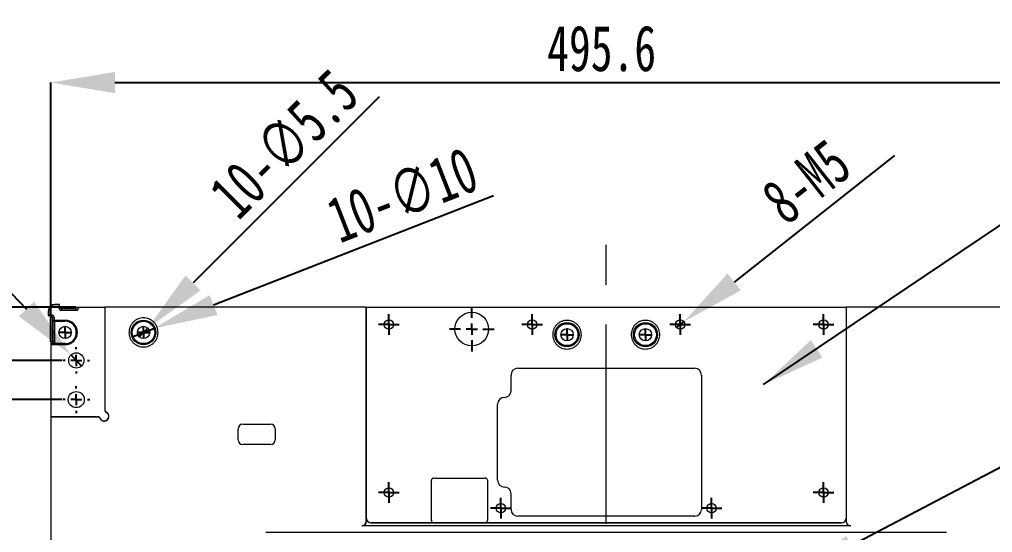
# Model space of a CAD drawing. Header units: millimetres. Extents: x 410 to 793, y 6 to 277.
# Drawn here: x 478.8 to 540.8, y 157 to 189.7 of the extents above; entities that cross this region are included whole.
import ezdxf

# ---------------------------------------------------------------- set-up
doc = ezdxf.new("R2010")
doc.units = ezdxf.units.MM
doc.header["$PDSIZE"] = -1
doc.linetypes.add('CENTERX2', pattern=[20.32, 12.7, -2.54, 2.54, -2.54])
doc.layers.add('图框', color=7, linetype='Continuous')
doc.styles.add('SLDTEXTSTYLE4', font='TXT', dxfattribs={"width": 0.7})
doc.dimstyles.new('SLDDIMSTYLE0', dxfattribs={"dimtxt": 2.916667, "dimasz": 4.08, "dimexe": 0, "dimexo": 0.0625, "dimgap": 0.729167, "dimtad": 2, "dimdec": 1, "dimlfac": 7, "dimrnd": 1e-09, "dimzin": 12, "dimdsep": 46, "dimtxsty": 'SLDTEXTSTYLE4', "dimsah": 1, "dimcen": 0.09, "dimadec": 0, "dimazin": 3, "dimtfac": 1, "dimtdec": 1, "dimtofl": 0, "dimtmove": 0, "dimatfit": 3, "dimfxl": 1, "dimfrac": 2, "dimtolj": 1, "dimtzin": 12, "dimarcsym": 0})
doc.dimstyles.new('SLDDIMSTYLE1', dxfattribs={"dimtxt": 2.916667, "dimasz": 4.08, "dimexe": 0, "dimexo": 0.0625, "dimgap": 0.729167, "dimtad": 2, "dimdec": 1, "dimlfac": 7, "dimrnd": 1e-09, "dimzin": 12, "dimdsep": 46, "dimtxsty": 'SLDTEXTSTYLE4', "dimblk1": 'NONE', "dimsah": 1, "dimcen": 0, "dimadec": 0, "dimazin": 3, "dimtfac": 1, "dimtdec": 1, "dimtmove": 0, "dimatfit": 3, "dimldrblk": 'NONE', "dimfxl": 1, "dimfrac": 2, "dimtolj": 1, "dimtzin": 12, "dimarcsym": 0})
doc.dimstyles.new('SLDDIMSTYLE2', dxfattribs={"dimtxt": 2.916667, "dimasz": 4.08, "dimexe": 0, "dimexo": 0.0625, "dimgap": 0.729167, "dimtad": 2, "dimdec": 1, "dimlfac": 7, "dimrnd": 1e-09, "dimzin": 12, "dimdsep": 46, "dimtxsty": 'SLDTEXTSTYLE4', "dimblk1": 'NONE', "dimsah": 1, "dimcen": 0, "dimadec": 0, "dimazin": 3, "dimtfac": 1, "dimtdec": 1, "dimtmove": 0, "dimatfit": 3, "dimldrblk": 'NONE', "dimfxl": 1, "dimfrac": 2, "dimtolj": 1, "dimtzin": 12, "dimarcsym": 0})
doc.dimstyles.new('SLDDIMSTYLE3', dxfattribs={"dimtxt": 2.916667, "dimasz": 4.08, "dimexe": 0, "dimexo": 0.0625, "dimgap": 0.729167, "dimtad": 2, "dimlfac": 7, "dimrnd": 1e-09, "dimzin": 4, "dimdsep": 46, "dimtxsty": 'SLDTEXTSTYLE4', "dimsah": 1, "dimcen": 0.09, "dimadec": 0, "dimazin": 1, "dimtol": 1, "dimtp": 0.05, "dimtm": 0.05, "dimtfac": 1, "dimtmove": 0, "dimatfit": 0, "dimfxl": 1, "dimfrac": 2, "dimtolj": 1, "dimarcsym": 0})
doc.dimstyles.new('SLDDIMSTYLE5', dxfattribs={"dimtxt": 0.18, "dimasz": 4.08, "dimexe": 0, "dimexo": 0.0625, "dimgap": 0, "dimtad": 0, "dimtih": 1, "dimtoh": 1, "dimdec": 0, "dimrnd": 1e-09, "dimzin": 0, "dimdsep": 46, "dimtxsty": 'Standard', "dimsah": 1, "dimcen": 0.09, "dimadec": 0, "dimazin": 0, "dimtfac": 4.08, "dimtdec": 0, "dimtofl": 0, "dimtmove": 0, "dimatfit": 3, "dimfxl": 1, "dimfrac": 2, "dimtolj": 1, "dimtzin": 0, "dimarcsym": 0})

# ---------------------------------------------------------------- blocks, each defined once
blk = doc.blocks.new('_D')
at = {"layer": 'Defpoints', "color": 0, "transparency": 16777216}
for p in [(551.577, 185.683), (480.777, 169.077), (551.577, 169.077)]:
    blk.add_point(p, dxfattribs=at)
at = {"layer": '图框', "color": 0, "lineweight": -2, "transparency": 16777216}
for p, q in [((480.777, 169.139), (480.777, 185.683)), ((484.857, 185.683), (547.497, 185.683)), ((551.577, 169.139), (551.577, 185.683))]:
    blk.add_line(p, q, dxfattribs=at)
at = {"layer": '图框', "color": 0, "transparency": 16777216}
for points in [[(484.857, 186.363), (484.857, 185.003), (480.777, 185.683)], [(547.497, 186.363), (547.497, 185.003), (551.577, 185.683)]]:
    blk.add_solid(points, dxfattribs=at)
at = {"layer": '图框', "color": 0, "transparency": 16777216, "insert": (515.883, 189.329), "char_height": 2.9167, "attachment_point": 2, "style": 'SLDTEXTSTYLE4'}
blk.add_mtext('\\A1;495.6', dxfattribs=at)
blk = doc.blocks.new('_D_1')
at = {"layer": 'Defpoints', "color": 0, "transparency": 16777216}
for p in [(482.418, 171.361), (466.343, 120.532), (487.82, 120.532)]:
    blk.add_point(p, dxfattribs=at)
at = {"layer": '图框', "color": 0, "lineweight": -2, "transparency": 16777216}
for p, q in [((482.355, 171.361), (466.343, 171.361)), ((466.343, 167.281), (466.343, 124.612)), ((487.757, 120.532), (466.343, 120.532))]:
    blk.add_line(p, q, dxfattribs=at)
at = {"layer": '图框', "color": 0, "transparency": 16777216}
for points in [[(465.663, 167.281), (467.023, 167.281), (466.343, 171.361)], [(465.663, 124.612), (467.023, 124.612), (466.343, 120.532)]]:
    blk.add_solid(points, dxfattribs=at)
at = {"layer": '图框', "color": 0, "transparency": 16777216, "insert": (462.698, 144.026), "char_height": 2.9167, "attachment_point": 2, "rotation": 90, "style": 'SLDTEXTSTYLE4'}
blk.add_mtext('\\A1;355.8', dxfattribs=at)
blk = doc.blocks.new('_D_2')
at = {"layer": 'Defpoints', "color": 0, "transparency": 16777216}
for p in [(486.955, 170.024), (486.399, 169.468)]:
    blk.add_point(p, dxfattribs=at)
at = {"layer": '图框', "color": 0, "lineweight": -2, "transparency": 16777216}
for p, q in [((501.696, 184.765), (489.84, 172.909)), ((486.399, 169.468), (486.955, 170.024))]:
    blk.add_line(p, q, dxfattribs=at)
at = {"layer": '图框', "color": 0, "transparency": 16777216}
blk.add_solid([(489.359, 173.39), (490.32, 172.428), (486.955, 170.024)], dxfattribs=at)
at = {"layer": '图框', "color": 0, "transparency": 16777216, "insert": (490.662, 178.888), "char_height": 2.91667, "attachment_point": 1, "rotation": 45, "style": 'SLDTEXTSTYLE4'}
blk.add_mtext('\\A1;10-∅5.5', dxfattribs=at)
blk = doc.blocks.new('_NONE')
blk = doc.blocks.new('_D_3')
at = {"layer": 'Defpoints', "color": 0, "transparency": 16777216}
for p in [(487.342, 170.006), (486.011, 169.486)]:
    blk.add_point(p, dxfattribs=at)
at = {"layer": '图框', "color": 0, "lineweight": -2, "transparency": 16777216}
for p, q in [((508.996, 178.46), (491.143, 171.49)), ((486.011, 169.486), (487.342, 170.006))]:
    blk.add_line(p, q, dxfattribs=at)
at = {"layer": '图框', "color": 0, "transparency": 16777216}
blk.add_solid([(490.896, 172.123), (491.39, 170.856), (487.342, 170.006)], dxfattribs=at)
at = {"layer": '图框', "color": 0, "transparency": 16777216, "insert": (498.116, 178.126), "char_height": 2.9167, "attachment_point": 1, "rotation": 21.32621, "style": 'SLDTEXTSTYLE4'}
blk.add_mtext('\\A1;10-∅10', dxfattribs=at)
blk = doc.blocks.new('_D_4')
at = {"layer": 'Defpoints', "color": 0, "transparency": 16777216}
for p in [(482.053, 168.309), (482.729, 167.612)]:
    blk.add_point(p, dxfattribs=at)
at = {"layer": '图框', "color": 0, "lineweight": -2, "transparency": 16777216}
for p, q in [((468.841, 181.948), (479.214, 171.24)), ((482.729, 167.612), (482.053, 168.309))]:
    blk.add_line(p, q, dxfattribs=at)
at = {"layer": '图框', "color": 0, "transparency": 16777216}
blk.add_solid([(479.703, 171.713), (478.726, 170.767), (482.053, 168.309)], dxfattribs=at)
at = {"layer": '图框', "color": 0, "transparency": 16777216, "insert": (471.967, 183.961), "char_height": 2.9167, "attachment_point": 1, "rotation": 314.08907, "style": 'SLDTEXTSTYLE4'}
blk.add_mtext('\\A1;8-M8', dxfattribs=at)
blk = doc.blocks.new('_D_7')
at = {"layer": 'Defpoints', "color": 0, "transparency": 16777216}
for p in [(520.656, 170.06), (521.127, 170.432)]:
    blk.add_point(p, dxfattribs=at)
at = {"layer": '图框', "color": 0, "lineweight": -2, "transparency": 16777216}
for p, q in [((534.549, 181.035), (524.328, 172.961)), ((520.656, 170.06), (521.127, 170.432))]:
    blk.add_line(p, q, dxfattribs=at)
at = {"layer": '图框', "color": 0, "transparency": 16777216}
blk.add_solid([(523.907, 173.495), (524.75, 172.428), (521.127, 170.432)], dxfattribs=at)
at = {"layer": '图框', "color": 0, "transparency": 16777216, "insert": (525.842, 178.803), "char_height": 2.9167, "attachment_point": 1, "rotation": 38.30619, "style": 'SLDTEXTSTYLE4'}
blk.add_mtext('\\A1;8-M5', dxfattribs=at)
blk = doc.blocks.new('_D_9')
at = {"layer": 'Defpoints', "color": 0, "transparency": 16777216}
for p in [(473.035, 167.961), (481.548, 167.961), (481.523, 165.461)]:
    blk.add_point(p, dxfattribs=at)
at = {"layer": '图框', "color": 0, "lineweight": -2, "transparency": 16777216}
for p, q in [((473.035, 172.041), (473.035, 176.121)), ((481.486, 167.961), (473.035, 167.961)), ((473.035, 167.961), (473.035, 165.461)), ((481.46, 165.461), (473.035, 165.461)), ((473.035, 161.381), (473.035, 140.53))]:
    blk.add_line(p, q, dxfattribs=at)
at = {"layer": '图框', "color": 0, "transparency": 16777216}
for points in [[(472.355, 172.041), (473.715, 172.041), (473.035, 167.961)], [(472.355, 161.381), (473.715, 161.381), (473.035, 165.461)]]:
    blk.add_solid(points, dxfattribs=at)
at = {"layer": '图框', "color": 0, "transparency": 16777216, "insert": (469.389, 148.915), "char_height": 2.91667, "attachment_point": 2, "rotation": 90, "style": 'SLDTEXTSTYLE4'}
blk.add_mtext('\\A1;17.50±0.05', dxfattribs=at)
blk = doc.blocks.new('SW_CENTERMARKSYMBOL_8')
at = {"layer": '图框', "color": 0}
for p, q in [((0, 0.357), (0, 0.657)), ((-0.357, 0), (-0.657, 0)), ((0, 0), (-0.357, 0)), ((0, 0), (0, 0.357)), ((0, 0), (0, -0.357)), ((0, 0), (0.357, 0)), ((0.357, 0), (0.657, 0)), ((0, -0.357), (0, -0.657))]:
    blk.add_line(p, q, dxfattribs=at)
blk = doc.blocks.new('SW_CENTERMARKSYMBOL_9')
at = {"layer": '图框', "color": 0}
for p, q in [((0, 0.357), (0, 0.657)), ((-0.357, 0), (-0.657, 0)), ((0, 0), (-0.357, 0)), ((0, 0), (0, 0.357)), ((0, 0), (0, -0.357)), ((0, 0), (0.357, 0)), ((0.357, 0), (0.657, 0)), ((0, -0.357), (0, -0.657))]:
    blk.add_line(p, q, dxfattribs=at)
blk = doc.blocks.new('SW_CENTERMARKSYMBOL_12')
at = {"layer": '图框', "color": 0}
for p, q in [((0, 0.714), (0, 0.75)), ((-0.714, 0), (-0.75, 0)), ((0, 0), (-0.357, 0)), ((0, 0), (0, 0.357)), ((0, 0), (0, -0.357)), ((0, 0), (0.357, 0)), ((0.714, 0), (0.75, 0)), ((0, -0.714), (0, -0.75))]:
    blk.add_line(p, q, dxfattribs=at)
blk = doc.blocks.new('SW_CENTERMARKSYMBOL_13')
at = {"layer": '图框', "color": 0}
for p, q in [((0, 0.714), (0, 0.75)), ((-0.714, 0), (-0.75, 0)), ((0, 0), (-0.357, 0)), ((0, 0), (0, 0.357)), ((0, 0), (0, -0.357)), ((0, 0), (0.357, 0)), ((0.714, 0), (0.75, 0)), ((0, -0.714), (0, -0.75))]:
    blk.add_line(p, q, dxfattribs=at)
blk = doc.blocks.new('SW_CENTERMARKSYMBOL_17')
at = {"layer": '图框', "color": 0}
for p, q in [((0, 0.714), (0, 0.75)), ((-0.714, 0), (-0.75, 0)), ((0, 0), (-0.357, 0)), ((0, 0), (0, 0.357)), ((0, 0), (0, -0.357)), ((0, 0), (0.357, 0)), ((0.714, 0), (0.75, 0)), ((0, -0.714), (0, -0.75))]:
    blk.add_line(p, q, dxfattribs=at)
blk = doc.blocks.new('SW_CENTERMARKSYMBOL_18')
at = {"layer": '图框', "color": 0}
for p, q in [((0, 0.714), (0, 0.843)), ((-0.714, 0), (-0.843, 0)), ((0, 0), (-0.357, 0)), ((0, 0), (0, 0.357)), ((0, 0), (0, -0.357)), ((0, 0), (0.357, 0)), ((0.714, 0), (0.843, 0)), ((0, -0.714), (0, -0.843))]:
    blk.add_line(p, q, dxfattribs=at)
blk = doc.blocks.new('SW_CENTERMARKSYMBOL_25')
at = {"layer": '图框', "color": 0}
for p, q in [((0, 0.714), (0, 1.429)), ((-0.714, 0), (-1.429, 0)), ((0, 0), (-0.357, 0)), ((0, 0), (0, 0.357)), ((0, 0), (0, -0.357)), ((0, 0), (0.357, 0)), ((0.714, 0), (1.429, 0)), ((0, -0.714), (0, -1.429))]:
    blk.add_line(p, q, dxfattribs=at)
blk = doc.blocks.new('SW_CENTERMARKSYMBOL_26')
at = {"layer": '图框', "color": 0}
for p, q in [((0, 0.357), (0, 0.657)), ((-0.357, 0), (-0.657, 0)), ((0, 0), (-0.357, 0)), ((0, 0), (0, 0.357)), ((0, 0), (0, -0.357)), ((0, 0), (0.357, 0)), ((0.357, 0), (0.657, 0)), ((0, -0.357), (0, -0.657))]:
    blk.add_line(p, q, dxfattribs=at)
blk = doc.blocks.new('SW_CENTERMARKSYMBOL_27')
at = {"layer": '图框', "color": 0}
for p, q in [((0, 0.714), (0, 0.75)), ((-0.714, 0), (-0.75, 0)), ((0, 0), (-0.357, 0)), ((0, 0), (0, 0.357)), ((0, 0), (0, -0.357)), ((0, 0), (0.357, 0)), ((0.714, 0), (0.75, 0)), ((0, -0.714), (0, -0.75))]:
    blk.add_line(p, q, dxfattribs=at)
blk = doc.blocks.new('SW_CENTERMARKSYMBOL_31')
at = {"layer": '图框', "color": 0}
for p, q in [((0, 0.714), (0, 0.868)), ((-0.714, 0), (-0.868, 0)), ((0, 0), (-0.357, 0)), ((0, 0), (0, 0.357)), ((0, 0), (0, -0.357)), ((0, 0), (0.357, 0)), ((0.714, 0), (0.868, 0)), ((0, -0.714), (0, -0.868))]:
    blk.add_line(p, q, dxfattribs=at)
blk = doc.blocks.new('SW_CENTERMARKSYMBOL_32')
at = {"layer": '图框', "color": 0}
for p, q in [((0, 0.357), (0, 0.657)), ((-0.357, 0), (-0.657, 0)), ((0, 0), (-0.357, 0)), ((0, 0), (0, 0.357)), ((0, 0), (0, -0.357)), ((0, 0), (0.357, 0)), ((0.357, 0), (0.657, 0)), ((0, -0.357), (0, -0.657))]:
    blk.add_line(p, q, dxfattribs=at)
blk = doc.blocks.new('SW_CENTERMARKSYMBOL_33')
at = {"layer": '图框', "color": 0}
for p, q in [((0, 0.357), (0, 0.657)), ((-0.357, 0), (-0.657, 0)), ((0, 0), (-0.357, 0)), ((0, 0), (0, 0.357)), ((0, 0), (0, -0.357)), ((0, 0), (0.357, 0)), ((0.357, 0), (0.657, 0)), ((0, -0.357), (0, -0.657))]:
    blk.add_line(p, q, dxfattribs=at)
blk = doc.blocks.new('SW_CENTERMARKSYMBOL_34')
at = {"layer": '图框', "color": 0}
for p, q in [((0, 0.357), (0, 0.657)), ((-0.357, 0), (-0.657, 0)), ((0, 0), (-0.357, 0)), ((0, 0), (0, 0.357)), ((0, 0), (0, -0.357)), ((0, 0), (0.357, 0)), ((0.357, 0), (0.657, 0)), ((0, -0.357), (0, -0.657))]:
    blk.add_line(p, q, dxfattribs=at)
blk = doc.blocks.new('SW_CENTERMARKSYMBOL_35')
at = {"layer": '图框', "color": 0}
for p, q in [((0, 0.357), (0, 0.657)), ((-0.357, 0), (-0.657, 0)), ((0, 0), (-0.357, 0)), ((0, 0), (0, 0.357)), ((0, 0), (0, -0.357)), ((0, 0), (0.357, 0)), ((0.357, 0), (0.657, 0)), ((0, -0.357), (0, -0.657))]:
    blk.add_line(p, q, dxfattribs=at)
blk = doc.blocks.new('SW_CENTERMARKSYMBOL_36')
at = {"layer": '图框', "color": 0}
for p, q in [((0, 0.357), (0, 0.657)), ((-0.357, 0), (-0.657, 0)), ((0, 0), (-0.357, 0)), ((0, 0), (0, 0.357)), ((0, 0), (0, -0.357)), ((0, 0), (0.357, 0)), ((0.357, 0), (0.657, 0)), ((0, -0.357), (0, -0.657))]:
    blk.add_line(p, q, dxfattribs=at)

msp = doc.modelspace()

# ---------------------------------------------------------------- linework, layer by layer
at = {"color": 7, "linetype": 'Continuous', "lineweight": 15}
for p, q in [((481.0563, 171.5095), (481.0339, 171.5319)), ((481.3197, 171.5319), (481.0339, 171.5319)), ((481.2972, 171.5095), (481.0563, 171.5095)), ((481.2972, 171.5095), (481.3197, 171.5319)), ((481.2972, 171.5095), (481.2972, 171.2635)), ((481.2972, 171.2635), (481.3197, 171.3759)), ((481.3197, 171.3759), (481.3197, 171.5319)), ((481.4338, 171.2614), (481.4114, 171.1489)), ((482.3049, 171.2614), (481.4338, 171.2614)), ((482.4174, 171.1489), (482.3049, 171.2614)), ((482.4178, 171.3605), (482.4335, 171.3605)), ((482.4335, 171.3605), (482.5313, 171.2628)), ((482.4335, 171.3605), (482.5313, 171.3605)), ((482.5313, 171.3605), (482.5313, 171.2628)), ((482.5313, 171.3605), (484.2054, 171.3605)), ((484.2054, 171.3605), (484.2054, 164.7815)), ((484.2179, 171.3605), (484.2054, 171.3605)), ((484.2179, 171.3605), (484.2179, 164.7896)), ((500.8786, 171.3605), (484.2179, 171.3605)), ((500.8786, 157.6986), (500.8786, 171.3605)), ((500.8786, 171.3605), (500.8911, 171.3605)), ((500.8911, 157.8891), (500.8911, 171.3605)), ((500.8911, 171.3605), (531.4625, 171.3605)), ((531.4625, 171.3605), (531.4625, 157.8891)), ((531.4625, 171.3605), (531.475, 171.3605)), ((531.475, 171.3605), (531.475, 157.6986)), ((548.1357, 171.3605), (531.475, 171.3605)), ((480.6278, 171.081), (480.6054, 171.1034)), ((480.6054, 171.1034), (480.6054, 170.8176)), ((480.6054, 170.8176), (480.6278, 170.8401)), ((480.6054, 170.8176), (480.7614, 170.8176)), ((480.6278, 171.081), (480.6278, 170.8401)), ((480.8739, 170.8401), (480.6278, 170.8401)), ((480.7614, 170.8176), (480.8739, 170.8401)), ((480.9884, 170.726), (480.8759, 170.7035)), ((480.8759, 170.7035), (480.8759, 169.1895)), ((480.9884, 170.726), (480.9884, 170.5292)), ((482.4174, 171.1489), (481.4114, 171.1489)), ((480.9105, 170.4514), (480.9884, 170.5292)), ((480.9105, 169.1549), (480.9105, 170.4514)), ((480.9884, 170.5292), (481.6768, 170.5292)), ((481.0244, 170.4605), (481.6768, 170.4605)), ((481.0244, 169.1549), (481.0244, 170.4605)), ((481.6768, 170.4605), (481.6768, 170.5292)), ((480.7768, 169.0609), (480.7768, 169.0766)), ((480.7967, 169.0411), (480.7768, 169.0609)), ((480.7768, 169.0609), (480.7768, 168.9632)), ((481.6768, 168.9632), (480.7768, 168.9632)), ((480.7768, 168.9632), (480.7768, 164.3605)), ((480.8759, 169.1895), (480.9105, 169.1549)), ((481.0244, 169.1549), (480.9105, 169.1549)), ((481.6768, 169.0319), (480.9885, 169.0319)), ((481.6768, 168.9632), (481.6768, 169.0319)), ((510.1054, 166.0319), (510.1054, 167.0319)), ((510.534, 167.4605), (521.8197, 167.4605)), ((522.2482, 167.0319), (522.2482, 158.4605)), ((509.2482, 160.3176), (509.2482, 165.1748)), ((484.2179, 164.7896), (484.2054, 164.7815)), ((483.7844, 164.3605), (480.7768, 164.3605)), ((480.7768, 164.3605), (480.7768, 164.348)), ((480.7768, 164.348), (480.7768, 127.5016)), ((483.7763, 164.348), (480.7768, 164.348)), ((483.7763, 164.348), (483.7844, 164.3605)), ((492.9982, 163.8891), (494.784, 163.8891)), ((492.7125, 162.8891), (492.7125, 163.6034)), ((495.0697, 163.6034), (495.0697, 162.8891)), ((494.784, 162.6034), (492.9982, 162.6034)), ((505.034, 157.7457), (505.034, 160.3176)), ((505.1768, 160.4605), (508.4625, 160.4605)), ((508.6054, 160.3176), (508.6054, 157.7457)), ((510.1054, 158.4605), (510.1054, 159.4605)), ((500.8786, 157.6986), (500.8848, 157.6924)), ((500.8848, 157.8891), (500.8911, 157.8891)), ((500.8848, 157.8891), (500.8848, 157.6924)), ((501.1768, 157.6034), (501.1768, 157.5971)), ((501.1768, 157.6034), (505.1763, 157.6034)), ((531.1768, 157.5971), (501.1768, 157.5971)), ((505.1763, 157.6034), (508.4631, 157.6034)), ((508.4631, 157.6034), (531.1768, 157.6034)), ((521.8197, 158.0319), (510.534, 158.0319)), ((531.1768, 157.5971), (531.1768, 157.6034)), ((531.4625, 157.8891), (531.4688, 157.8891)), ((531.4688, 157.8891), (531.4688, 157.6924)), ((531.475, 157.6986), (531.4688, 157.6924)), ((537.8741, 156.9854), (494.4796, 156.9854)), ((531.7597, 157.414), (500.594, 157.414))]:
    msp.add_line(p, q, dxfattribs=at)
for centre, radius in [((507.6054, 169.9605), 1.0714), ((481.6768, 169.7462), 0.3929), ((486.6768, 169.7462), 0.7841), ((486.6768, 169.7462), 0.7143), ((486.6768, 169.7462), 0.3929), ((502.3197, 170.2462), 0.3), ((511.4625, 170.2462), 0.3), ((513.6768, 169.6034), 0.7716), ((513.6768, 169.6034), 0.6955), ((513.6768, 169.6034), 0.3929), ((518.6768, 169.6034), 0.7716), ((518.6768, 169.6034), 0.6955), ((518.6768, 169.6034), 0.3929), ((520.8911, 170.2462), 0.3), ((530.034, 170.2462), 0.3), ((482.3911, 167.9605), 0.4857), ((482.3911, 165.4605), 0.5113), ((502.3197, 159.5319), 0.3), ((530.034, 159.5319), 0.3), ((509.4625, 158.5319), 0.3), ((522.8911, 158.5319), 0.3)]:
    msp.add_circle(centre, radius, dxfattribs=at)
for centre, radius, start, end in [((481.6768, 169.7462), 0.783, 270, 90), ((481.6768, 169.7462), 0.7143, 270, 90), ((510.534, 167.0319), 0.4286, 90, 180), ((521.8197, 167.0319), 0.4286, 0, 90), ((509.6768, 166.0319), 0.4286, 270, 0), ((509.6768, 165.1748), 0.4286, 90, 180), ((484.1768, 164.3891), 0.2982, 204.600106, 65.399894), ((484.1768, 164.3891), 0.2857, 203.530549, 66.469451), ((492.9982, 163.6034), 0.2857, 90, 180), ((494.784, 163.6034), 0.2857, 0, 90), ((492.9982, 162.8891), 0.2857, 180, 270), ((494.784, 162.8891), 0.2857, 270, 0), ((505.1768, 160.3176), 0.1429, 90, 180), ((508.4625, 160.3176), 0.1429, 0, 90), ((509.6768, 160.3176), 0.4286, 180, 270), ((509.6768, 159.4605), 0.4286, 0, 90), ((510.534, 158.4605), 0.4286, 180, 270), ((521.8197, 158.4605), 0.4286, 270, 0), ((501.1768, 157.8891), 0.292, 180, 270), ((501.1768, 157.8891), 0.2857, 180, 270), ((531.1768, 157.8891), 0.292, 270, 0), ((531.1768, 157.8891), 0.2857, 270, 0)]:
    msp.add_arc(centre, radius, start, end, dxfattribs=at)
for centre, major_axis, ratio, start_param, end_param in [((481.034, 171.1033), (0.3031, -0.3031), 0.9996955, 2.3563468, 3.9268385), ((481.0565, 171.0809), (0.3031, -0.3031), 0.9996955, 2.3563468, 3.9268385), ((481.4115, 171.2636), (0.0224, 0.1125), 0.9960441, 1.7684848, 3.3377601), ((481.434, 171.3761), (0.0224, 0.1125), 0.9960441, 1.7684848, 3.3377601), ((482.3041, 171.3761), (-0.0814, 0.0814), 0.9924325, 2.3599926, 3.7943026), ((482.4165, 171.2636), (-0.0814, 0.0814), 0.9924325, 2.3599926, 3.9231927), ((480.7612, 170.7033), (0.1125, 0.0224), 0.9960441, 6.0870179, 7.6562931), ((480.8737, 170.7258), (0.1125, 0.0224), 0.9960441, 6.0870179, 7.6562931), ((481.0244, 170.4505), (0.1143, 0), 0.0874887, 1.5707963, 3.0543262), ((480.7612, 169.1904), (0.0814, -0.0814), 0.9924325, 5.6304754, 7.0647854), ((500.5918, 157.7008), (-0.2036, 0.2036), 0.9924325, 2.3599926, 3.9231927), ((500.598, 157.6946), (-0.2036, 0.2036), 0.9924325, 2.5691266, 3.9231927), ((505.1774, 157.7468), (0.1018, 0.1018), 0.9924325, 2.3599926, 3.9231927), ((508.462, 157.7468), (-0.1018, 0.1018), 0.9924325, 2.3599926, 3.9231927), ((531.7556, 157.6946), (-0.2036, -0.2036), 0.9924325, 5.5015852, 6.8556513), ((531.7618, 157.7008), (-0.2036, -0.2036), 0.9924325, 5.5015852, 7.0647854)]:
    msp.add_ellipse(centre, major_axis=major_axis, ratio=ratio, start_param=start_param, end_param=end_param, dxfattribs=at)
for points, knots in [([(486.6768, 168.8198), (486.6203, 168.8198), (486.5039, 168.8305), (486.3313, 168.8801), (486.1652, 168.9661), (486.0171, 169.0865), (485.8967, 169.2346), (485.8107, 169.4007), (485.7611, 169.5733), (485.7452, 169.7462), (485.7611, 169.9191), (485.8107, 170.0918), (485.8967, 170.2578), (486.0171, 170.406), (486.1652, 170.5263), (486.3313, 170.6123), (486.5039, 170.662), (486.6768, 170.6778), (486.8497, 170.662), (487.0224, 170.6123), (487.1884, 170.5263), (487.3366, 170.406), (487.4569, 170.2578), (487.5429, 170.0918), (487.5926, 169.9191), (487.6084, 169.7462), (487.5926, 169.5733), (487.5429, 169.4007), (487.4569, 169.2346), (487.3366, 169.0865), (487.1884, 168.9661), (487.0224, 168.8801), (486.8497, 168.8305), (486.7333, 168.8198), (486.6768, 168.8198)], [0, 0, 0, 0, 0.029129, 0.0600028, 0.0921602, 0.125, 0.1578398, 0.1899972, 0.220871, 0.25, 0.279129, 0.3100028, 0.3421602, 0.375, 0.4078398, 0.4399972, 0.470871, 0.5, 0.529129, 0.5600028, 0.5921602, 0.625, 0.6578398, 0.6899972, 0.720871, 0.75, 0.779129, 0.8100028, 0.8421602, 0.875, 0.9078398, 0.9399972, 0.970871, 1, 1, 1, 1]), ([(513.6768, 168.6894), (513.6211, 168.6894), (513.5062, 168.7), (513.3359, 168.7489), (513.1721, 168.8338), (513.026, 168.9525), (512.9072, 169.0987), (512.8224, 169.2625), (512.7734, 169.4328), (512.7578, 169.6034), (512.7734, 169.7739), (512.8224, 169.9443), (512.9072, 170.1081), (513.026, 170.2542), (513.1721, 170.3729), (513.3359, 170.4578), (513.5062, 170.5068), (513.6768, 170.5224), (513.8474, 170.5068), (514.0177, 170.4578), (514.1815, 170.3729), (514.3277, 170.2542), (514.4464, 170.1081), (514.5312, 169.9443), (514.5802, 169.7739), (514.5959, 169.6034), (514.5802, 169.4328), (514.5312, 169.2625), (514.4464, 169.0987), (514.3277, 168.9525), (514.1815, 168.8338), (514.0177, 168.7489), (513.8474, 168.7), (513.7326, 168.6894), (513.6768, 168.6894)], [0, 0, 0, 0, 0.029129, 0.0600028, 0.0921602, 0.125, 0.1578398, 0.1899972, 0.220871, 0.25, 0.279129, 0.3100028, 0.3421602, 0.375, 0.4078398, 0.4399972, 0.470871, 0.5, 0.529129, 0.5600028, 0.5921602, 0.625, 0.6578398, 0.6899972, 0.720871, 0.75, 0.779129, 0.8100028, 0.8421602, 0.875, 0.9078398, 0.9399972, 0.970871, 1, 1, 1, 1]), ([(518.6768, 168.6894), (518.6211, 168.6894), (518.5062, 168.7), (518.3359, 168.7489), (518.1721, 168.8338), (518.026, 168.9525), (517.9072, 169.0987), (517.8224, 169.2625), (517.7734, 169.4328), (517.7578, 169.6034), (517.7734, 169.7739), (517.8224, 169.9443), (517.9072, 170.1081), (518.026, 170.2542), (518.1721, 170.3729), (518.3359, 170.4578), (518.5062, 170.5068), (518.6768, 170.5224), (518.8474, 170.5068), (519.0177, 170.4578), (519.1815, 170.3729), (519.3277, 170.2542), (519.4464, 170.1081), (519.5312, 169.9443), (519.5802, 169.7739), (519.5959, 169.6034), (519.5802, 169.4328), (519.5312, 169.2625), (519.4464, 169.0987), (519.3277, 168.9525), (519.1815, 168.8338), (519.0177, 168.7489), (518.8474, 168.7), (518.7326, 168.6894), (518.6768, 168.6894)], [0, 0, 0, 0, 0.029129, 0.0600028, 0.0921602, 0.125, 0.1578398, 0.1899972, 0.220871, 0.25, 0.279129, 0.3100028, 0.3421602, 0.375, 0.4078398, 0.4399972, 0.470871, 0.5, 0.529129, 0.5600028, 0.5921602, 0.625, 0.6578398, 0.6899972, 0.720871, 0.75, 0.779129, 0.8100028, 0.8421602, 0.875, 0.9078398, 0.9399972, 0.970871, 1, 1, 1, 1]), ([(480.9885, 169.0319), (480.9835, 169.0319), (480.9734, 169.032), (480.9584, 169.0322), (480.9433, 169.0324), (480.9281, 169.0329), (480.9129, 169.0334), (480.8977, 169.034), (480.88, 169.0349), (480.8597, 169.0361), (480.8386, 169.0376), (480.8175, 169.0393), (480.8041, 169.0404), (480.7967, 169.0411)], [0, 0, 0, 0, 0.0667109, 0.1341766, 0.2029125, 0.2734063, 0.3461103, 0.4214367, 0.4997568, 0.6189715, 0.7495721, 0.8618584, 1, 1, 1, 1]), ([(480.9885, 169.0319), (480.9917, 169.0372), (480.9978, 169.0473), (481.0052, 169.0627), (481.0111, 169.0772), (481.0155, 169.0909), (481.0188, 169.1034), (481.021, 169.1148), (481.0226, 169.1249), (481.0235, 169.1336), (481.024, 169.141), (481.0243, 169.1469), (481.0244, 169.1514), (481.0244, 169.1539), (481.0244, 169.1549)], [0, 0, 0, 0, 0.1417866, 0.2730406, 0.3938178, 0.5041351, 0.6039665, 0.6932436, 0.7718606, 0.8396824, 0.8965568, 0.9423278, 0.9768498, 1, 1, 1, 1]), ([(484.2054, 164.7815), (484.2054, 164.7538), (484.2136, 164.7266), (484.2436, 164.6806), (484.2654, 164.6621), (484.2909, 164.651)], [0, 0, 0, 0, 0.5, 0.5, 1, 1, 1, 1]), ([(484.2179, 164.7896), (484.2179, 164.776), (484.2198, 164.7626), (484.2274, 164.7366), (484.2331, 164.7242), (484.2549, 164.6901), (484.2761, 164.6716), (484.301, 164.6602)], [0, 0, 0, 0, 0.25, 0.25, 0.5, 0.5, 1, 1, 1, 1]), ([(483.9057, 164.2649), (483.9, 164.2774), (483.8927, 164.2887), (483.8749, 164.3092), (483.8646, 164.3181), (483.8306, 164.34), (483.8036, 164.348), (483.7763, 164.348)], [0, 0, 0, 0, 0.25, 0.25, 0.5, 0.5, 1, 1, 1, 1]), ([(483.9149, 164.275), (483.9038, 164.3005), (483.8854, 164.3221), (483.8396, 164.3522), (483.8121, 164.3605), (483.7844, 164.3605)], [0, 0, 0, 0, 0.5, 0.5, 1, 1, 1, 1])]:
    msp.add_open_spline(points, degree=3, knots=knots, dxfattribs=at)
for points in [[(480.9105, 169.1549), (480.911, 169.0922), (480.8593, 169.0406), (480.7967, 169.0411)], [(484.2909, 164.651), (484.2942, 164.6541), (484.2976, 164.6572), (484.301, 164.6602)], [(483.9057, 164.2649), (483.9087, 164.2683), (483.9118, 164.2717), (483.9149, 164.275)]]:
    msp.add_open_spline(points, degree=3, dxfattribs=at)
at = {"layer": '图框', "linetype": 'CENTERX2', "lineweight": 0}
msp.add_line((516.1768, 116.9056), (516.1768, 176.0457), dxfattribs=at)

# ---------------------------------------------------------------- block references
at = {"layer": '图框'}
for name, p in [('SW_CENTERMARKSYMBOL_25', (507.6054, 169.9605)), ('SW_CENTERMARKSYMBOL_36', (502.3197, 170.2462)), ('SW_CENTERMARKSYMBOL_34', (511.4625, 170.2462)), ('SW_CENTERMARKSYMBOL_33', (520.8911, 170.2462)), ('SW_CENTERMARKSYMBOL_35', (530.034, 170.2462)), ('SW_CENTERMARKSYMBOL_27', (481.6768, 169.7462)), ('SW_CENTERMARKSYMBOL_17', (486.6768, 169.7462)), ('SW_CENTERMARKSYMBOL_12', (513.6768, 169.6034)), ('SW_CENTERMARKSYMBOL_13', (518.6768, 169.6034)), ('SW_CENTERMARKSYMBOL_18', (482.3911, 167.9605)), ('SW_CENTERMARKSYMBOL_31', (482.3911, 165.4605)), ('SW_CENTERMARKSYMBOL_9', (502.3197, 159.5319)), ('SW_CENTERMARKSYMBOL_8', (530.034, 159.5319)), ('SW_CENTERMARKSYMBOL_32', (509.4625, 158.5319)), ('SW_CENTERMARKSYMBOL_26', (522.8911, 158.5319))]:
    msp.add_blockref(name, p, dxfattribs=at)

# ---------------------------------------------------------------- dimensions: what is measured, and where the dimension line sits
at = {"layer": '图框', "color": 3}
dim = msp.add_linear_dim(base=(551.5768, 185.6831), p1=(480.7768, 169.0766), p2=(551.5768, 169.0766), dimstyle='SLDDIMSTYLE0', dxfattribs=at)
dim.commit()
dim.dimension.update_dxf_attribs({"geometry": '_D', "text_midpoint": (515.8831, 185.6831), "dimtype": 160})
dim = msp.add_diameter_dim_2p(p1=(486.399, 169.4684), p2=(486.9546, 170.024), text='10-<>', dimstyle='SLDDIMSTYLE1', dxfattribs=at)
dim.commit()
dim.dimension.update_dxf_attribs({"geometry": '_D_2', "text_midpoint": (495.6635, 181.8265)})
dim = msp.add_diameter_dim_2p(p1=(520.6557, 170.0603), p2=(521.1265, 170.4322), text='8-M5', dimstyle='SLDDIMSTYLE2', override={"dimpost": '<>'}, dxfattribs=at)
dim.commit()
dim.dimension.update_dxf_attribs({"geometry": '_D_7', "text_midpoint": (529.6832, 179.979)})
dim = msp.add_diameter_dim_2p(p1=(482.729, 167.6116), p2=(482.0532, 168.3094), text='8-M8', dimstyle='SLDDIMSTYLE2', override={"dimpost": '<>'}, dxfattribs=at)
dim.commit()
dim.dimension.update_dxf_attribs({"geometry": '_D_4', "text_midpoint": (471.9532, 178.7357), "dimtype": 163})
dim = msp.add_diameter_dim_2p(p1=(486.0114, 169.4865), p2=(487.3422, 170.006), text='10-<>', dimstyle='SLDDIMSTYLE1', dxfattribs=at)
dim.commit()
dim.dimension.update_dxf_attribs({"geometry": '_D_3', "text_midpoint": (503.8794, 176.4623), "dimtype": 163})
for base, p1, p2, dimstyle, picture, middle in [((473.0347, 167.9605), (481.5227, 165.4605), (481.5482, 167.9605), 'SLDDIMSTYLE3', '_D_9', (473.0347, 148.9151)), ((466.3433, 120.5319), (482.4178, 171.3605), (487.8198, 120.5319), 'SLDDIMSTYLE0', '_D_1', (466.3433, 144.0262))]:
    dim = msp.add_linear_dim(base=base, p1=p1, p2=p2, angle=90, dimstyle=dimstyle, dxfattribs=at)
    dim.commit()
    dim.dimension.update_dxf_attribs({"geometry": picture, "text_midpoint": middle, "dimtype": 160})

# ---------------------------------------------------------------- leaders
at = {"layer": '图框'}
for points in [[(526.2065, 166.4202), (560.0636, 189.2372)], [(528.1721, 154.2707), (572.5154, 177.5165)]]:
    msp.add_leader(points, dimstyle='SLDDIMSTYLE5', dxfattribs=at)

doc.saveas('drawing.dxf')
